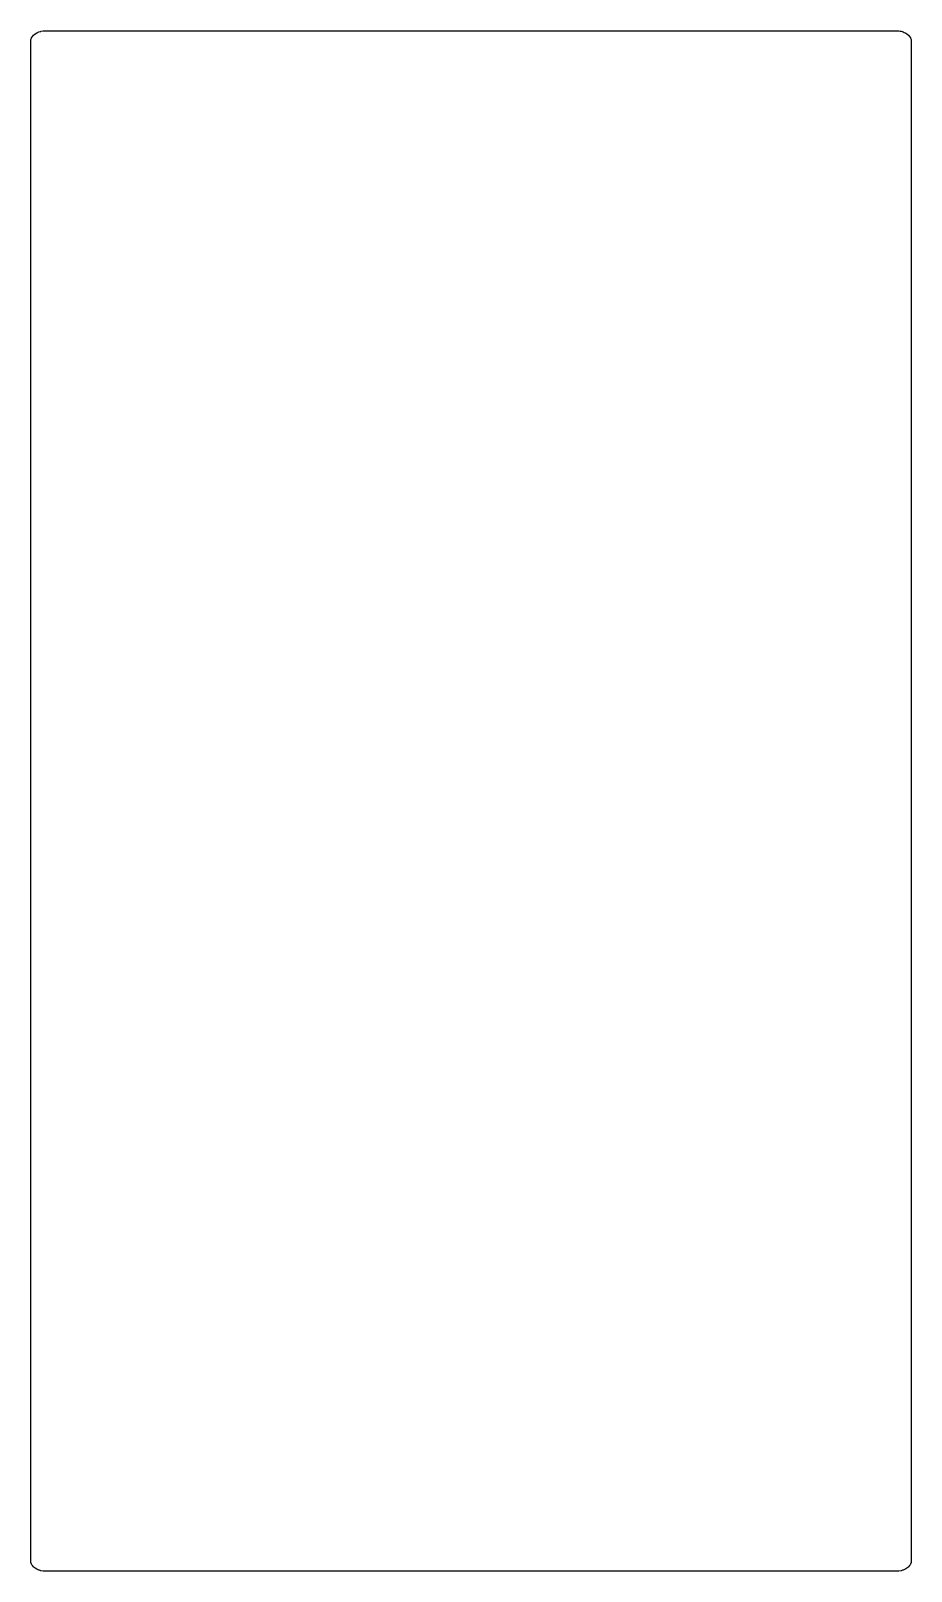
# Model space of a CAD drawing. Extents: x 54 to 134, y 80 to 220.
import ezdxf

# ---------------------------------------------------------------- set-up
doc = ezdxf.new("R2010")
doc.units = 0
doc.layers.add('Layer_1', color=7, linetype='CONTINUOUS')

msp = doc.modelspace()

# ---------------------------------------------------------------- linework, layer by layer
at = {"layer": 'Layer_1', "color": 1}
msp.add_lwpolyline([(134.23905, 220.049538), (134.25225, 220.034538), (134.34905, 219.924548), (134.42905, 219.789538), (134.43305, 219.778538), (134.47825, 219.647538), (134.49425, 219.501538), (134.49425, 219.266538), (134.49425, 218.754538), (134.49425, 217.730538), (134.49425, 215.682538), (134.49425, 211.586538), (134.49425, 203.394538), (134.49425, 195.20254), (134.49425, 187.01054), (134.49425, 178.81854), (134.49425, 170.62654), (134.49425, 162.43454), (134.49425, 154.24254), (134.49425, 146.05054), (134.49425, 137.85854), (134.49425, 129.66654), (134.49425, 121.47454), (134.49425, 113.28254), (134.49425, 105.09054), (134.49425, 96.89854), (134.49425, 88.70654), (134.49425, 84.61054), (134.49425, 82.56254), (134.49425, 81.53854), (134.49425, 81.36754), (134.48525, 81.28254), (134.47825, 81.22154), (134.42925, 81.07953), (134.39785, 81.02653), (134.34925, 80.94453), (134.25425, 80.83658), (134.23925, 80.81958), (134.17975, 80.77058), (134.10325, 80.70758), (133.99825, 80.64488), (133.94425, 80.61258), (133.76625, 80.53658), (133.74225, 80.52958), (133.69045, 80.51458), (133.57327, 80.48058), (133.36927, 80.44558), (133.16127, 80.43458), (128.87827, 80.43458), (112.49427, 80.43458), (96.110271, 80.43458), (79.726261, 80.43458), (63.342261, 80.43458), (55.827271, 80.43458), (55.619271, 80.44558), (55.415271, 80.48058), (55.298091, 80.51458), (55.222291, 80.53658), (55.150291, 80.56738), (55.044291, 80.61268), (54.885291, 80.70768), (54.808791, 80.77068), (54.749291, 80.81968), (54.639291, 80.94468), (54.638291, 80.94668), (54.590691, 81.02698), (54.559291, 81.07998), (54.510291, 81.22198), (54.494291, 81.36798), (54.494291, 81.53898), (54.494291, 82.56298), (54.494291, 84.61098), (54.494291, 88.70698), (54.494291, 96.89898), (54.494291, 105.09098), (54.494291, 113.28298), (54.494291, 121.47498), (54.494291, 129.66698), (54.494291, 137.85898), (54.494291, 146.05098), (54.494291, 154.24298), (54.494291, 162.43498), (54.494291, 170.62698), (54.494291, 178.81898), (54.494291, 187.01098), (54.494291, 195.20298), (54.494291, 203.394978), (54.494291, 211.586978), (54.494291, 215.682978), (54.494291, 217.730988), (54.494291, 218.754978), (54.494291, 219.266978), (54.494291, 219.501988), (54.510291, 219.647988), (54.555491, 219.778988), (54.559491, 219.789988), (54.638491, 219.923298), (54.639491, 219.925298), (54.736291, 220.035288), (54.749491, 220.050288), (54.885481, 220.162288), (54.894481, 220.167288), (55.044481, 220.256888), (55.124081, 220.290888), (55.150481, 220.302188), (55.222481, 220.332888), (55.406481, 220.386288), (55.415481, 220.389288), (55.619481, 220.424288), (55.662481, 220.426288), (55.827481, 220.435288), (56.174481, 220.435288), (57.198481, 220.435288), (59.246481, 220.435288), (63.342481, 220.435288), (71.534481, 220.435288), (79.726481, 220.435288), (87.918481, 220.435288), (96.110481, 220.435288), (104.30248, 220.435288), (112.49448, 220.435288), (120.68648, 220.435288), (128.87848, 220.435288), (132.97448, 220.435288), (133.16148, 220.435288), (133.36948, 220.424288), (133.48648, 220.404188), (133.57348, 220.389288), (133.76648, 220.333288), (133.86488, 220.291288), (133.94448, 220.257288), (133.99848, 220.224988), (134.10348, 220.162288)], close=True, dxfattribs=at)

doc.saveas('drawing.dxf')
